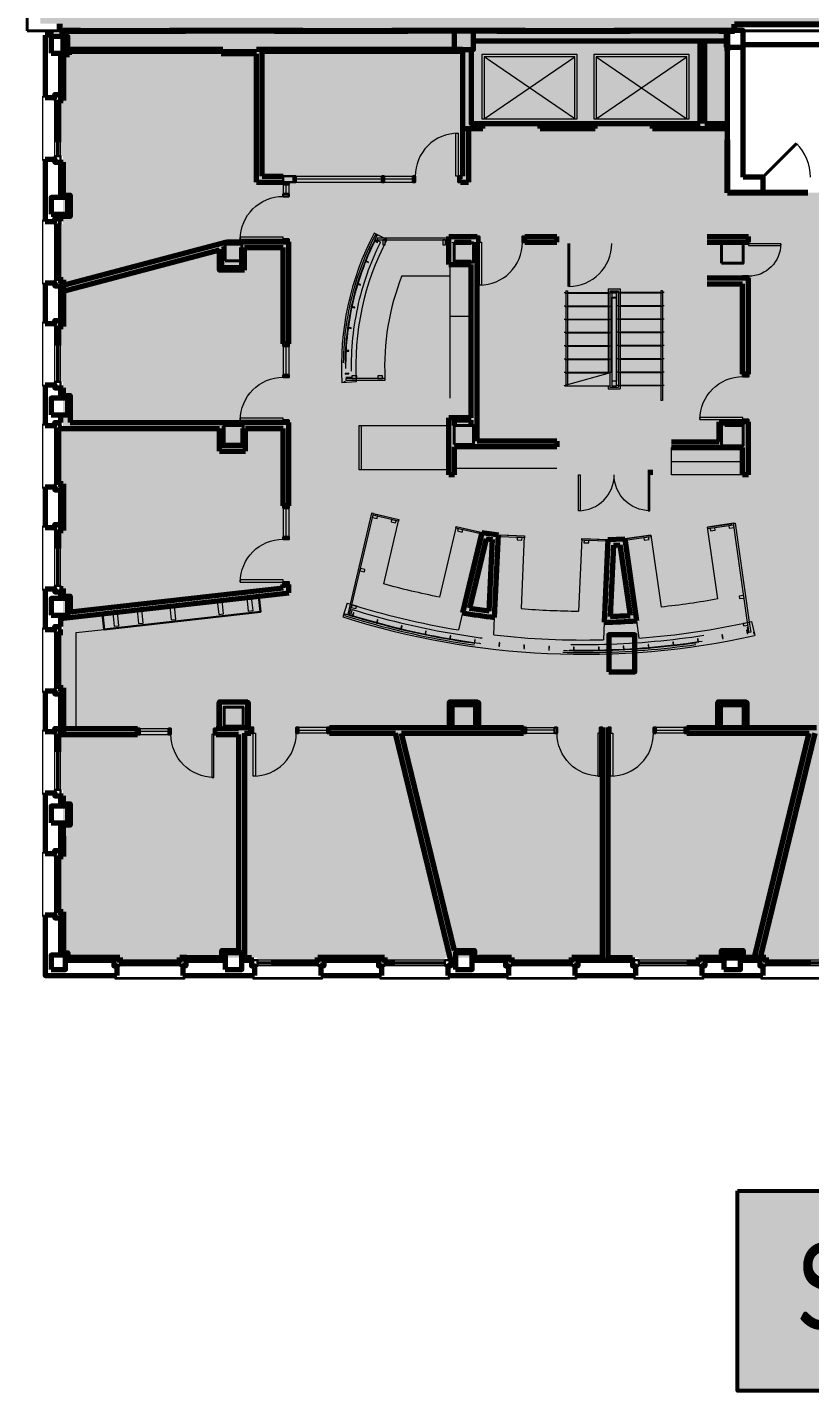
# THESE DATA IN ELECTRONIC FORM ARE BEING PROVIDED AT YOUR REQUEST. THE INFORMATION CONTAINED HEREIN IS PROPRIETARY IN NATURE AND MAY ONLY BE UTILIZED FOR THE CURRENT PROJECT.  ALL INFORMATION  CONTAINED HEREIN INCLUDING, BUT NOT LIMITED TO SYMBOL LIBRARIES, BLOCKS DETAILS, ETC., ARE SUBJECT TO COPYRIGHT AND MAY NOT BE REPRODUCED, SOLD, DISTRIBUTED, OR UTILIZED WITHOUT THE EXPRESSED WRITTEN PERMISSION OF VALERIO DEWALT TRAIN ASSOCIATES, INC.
# Model space of a CAD drawing. Header units: inches. Extents: x -2124 to 6036, y -4479 to 801.
# Drawn here: x -12 to 644, y -3526 to -2384 of the extents above; entities that cross this region are included whole.
import ezdxf

# ---------------------------------------------------------------- set-up
doc = ezdxf.new("R2010")
doc.units = ezdxf.units.IN
doc.header["$MEASUREMENT"] = 0
doc.linetypes.add('DGN Style 2', pattern=[186.341636, 111.804981, -74.536654])
for name, color, linetype, lineweight in [('A-ANNO-NOTE', 4, 'Continuous', 30), ('A-AREA-VERTICAL', 253, 'DGN Style 2', 80), ('a-bp-02N-_-03S - A-COLS', 2, 'Continuous', 70), ('a-bp-02N-_-03S - A-DOOR', 1, 'Continuous', 13), ('a-bp-02N-_-03S - A-FLOR-EVTR', 2, 'Continuous', 13), ('a-bp-02N-_-03S - A-FLOR-LEVL', 30, 'Continuous', 13), ('a-bp-02N-_-03S - A-FLOR-STRS', 2, 'Continuous', 13), ('a-bp-02N-_-03S - A-GLAZ', 2, 'Continuous', 0), ('a-bp-02N-_-03S - A-WALL-FULL', 6, 'Continuous', 70), ('a-fp-02N-_-03S - A-DOOR', 1, 'Continuous', 13), ('a-fp-02N-_-03S - A-FLOR-WDWK', 7, 'Continuous', 13), ('a-fp-02N-_-03S - A-GLAZ', 2, 'Continuous', 13), ('a-fp-02N-_-03S - A-WALL-FULL', 6, 'Continuous', 70)]:
    doc.layers.add(name, color=color, linetype=linetype, lineweight=lineweight)
for name, color, linetype, lineweight, true_color in [('A-AREA-TENANT 5', 7, 'DGN Style 2', 80, 0xac69ff), ('A-AREA-TENANT 6', 7, 'DGN Style 2', 80, 0xb3ecff), ('A-AREA-UNKNOWN', 7, 'DGN Style 2', 80, 0xff6b6e)]:
    doc.layers.add(name, color=color, linetype=linetype, lineweight=lineweight, true_color=true_color)
doc.styles.add("96 (1 8    1'-0 )", font='WORKING.shx', dxfattribs={"width": 0.833333, "height": 9})

# ---------------------------------------------------------------- blocks, each defined once
blk = doc.blocks.new('*U196')
at = {"layer": 'a-bp-02N-_-03S - A-FLOR-EVTR'}
for p, q in [((-85, 25), (-85, -27)), ((-9, 25), (-85, 25)), ((-9, -27), (-9, 25)), ((9, 25), (9, -27)), ((85, 25), (9, 25)), ((85, -27), (85, 25))]:
    blk.add_line(p, q, dxfattribs=at)
at = {"layer": 'a-bp-02N-_-03S - A-FLOR-EVTR', "lineweight": 0}
for p, q in [((-85, -27), (-9, 25)), ((-9, -27), (-85, 25)), ((9, -27), (85, 25)), ((9, 25), (85, -27))]:
    blk.add_line(p, q, dxfattribs=at)
at = {"layer": 'a-bp-02N-_-03S - A-FLOR-EVTR', "flags": 128}
for points in [[(-87, -27), (-7, -27), (-7, 27), (-87, 27), (-87, -27)], [(7, -27), (87, -27), (87, 27), (7, 27), (7, -27)]]:
    blk.add_lwpolyline(points, close=True, dxfattribs=at)
blk = doc.blocks.new('*U198')
at = {"layer": 'a-bp-02N-_-03S - A-DOOR', "linetype": 'Continuous', "lineweight": 40}
blk.add_line((-18, 18), (-18, -18), dxfattribs=at)
at = {"layer": 'a-bp-02N-_-03S - A-DOOR', "linetype": 'Continuous'}
blk.add_arc((-18, 18), 36, 270, 0, dxfattribs=at)
blk = doc.blocks.new('*U197')
at = {"layer": 'a-bp-02N-_-03S - A-GLAZ'}
for p, q in [((-25.3, -2.5), (25.2, -2.5)), ((-25.3, -7.5), (25.2, -7.5))]:
    blk.add_line(p, q, dxfattribs=at)
at = {"layer": 'a-bp-02N-_-03S - A-GLAZ', "lineweight": 30}
for p, q in [((-25.3, -4.5), (25.2, -4.5)), ((-25.3, -5.5), (25.2, -5.5))]:
    blk.add_line(p, q, dxfattribs=at)
at = {"layer": 'a-bp-02N-_-03S - A-GLAZ', "lineweight": 30, "flags": 128}
for points in [[(-27.8, 5.5), (-27.8, -2.5), (-30.3, -2.5), (-30.3, -7.5)], [(27.7, 5.5), (27.7, -2.5), (30.2, -2.5), (30.2, -7.5)], [(-30.3, -7.5), (-25.3, -7.5), (-25.3, -2.5), (-27.8, -2.5)], [(30.2, -7.5), (25.2, -7.5), (25.2, -2.5), (27.7, -2.5)]]:
    blk.add_lwpolyline(points, dxfattribs=at)
at = {"layer": 'a-bp-02N-_-03S - A-GLAZ', "flags": 128}
blk.add_lwpolyline([(-29, 5.5), (-29, 7.5), (29, 7.5), (29, 5.5)], dxfattribs=at)
blk = doc.blocks.new('*U201')
at = {"layer": 'a-bp-02N-_-03S - A-GLAZ'}
for p, q in [((-21.3, -2.5), (25.2, -2.5)), ((-21.3, -7.5), (25.2, -7.5))]:
    blk.add_line(p, q, dxfattribs=at)
at = {"layer": 'a-bp-02N-_-03S - A-GLAZ', "lineweight": 30}
for p, q in [((-21.3, -4.5), (25.2, -4.5)), ((-21.3, -5.5), (25.2, -5.5))]:
    blk.add_line(p, q, dxfattribs=at)
at = {"layer": 'a-bp-02N-_-03S - A-GLAZ', "lineweight": 30, "flags": 128}
for points in [[(-23.8, 5.5), (-23.8, -2.5), (-26.3, -2.5), (-26.3, -7.5)], [(27.7, 5.5), (27.7, -2.5), (30.2, -2.5), (30.2, -7.5)], [(-26.3, -7.5), (-21.3, -7.5), (-21.3, -2.5), (-23.8, -2.5)], [(30.2, -7.5), (25.2, -7.5), (25.2, -2.5), (27.7, -2.5)]]:
    blk.add_lwpolyline(points, dxfattribs=at)
at = {"layer": 'a-bp-02N-_-03S - A-GLAZ', "flags": 128}
blk.add_lwpolyline([(-25, 5.5), (-25, 7.5), (29, 7.5), (29, 5.5)], dxfattribs=at)
blk = doc.blocks.new('*U214')
at = {"layer": 'a-fp-02N-_-03S - A-DOOR', "flags": 128}
blk.add_lwpolyline([(-18, 18), (-16.2, 18), (-16.2, -18), (-18, -18), (-18, 18)], close=True, dxfattribs=at)
at = {"layer": 'a-fp-02N-_-03S - A-DOOR'}
blk.add_arc((-18, 18), 36, 269.9999, 359.9999, dxfattribs=at)
blk = doc.blocks.new('*U215')
at = {"layer": 'a-fp-02N-_-03S - A-DOOR', "color": 1, "linetype": 'Continuous', "lineweight": 13, "extrusion": (0, 0, -1), "flags": 128}
blk.add_lwpolyline([(18, 18), (16.2, 18), (16.2, -18), (18, -18), (18, 18)], close=True, dxfattribs=at)
at = {"layer": 'a-fp-02N-_-03S - A-DOOR', "color": 1, "linetype": 'Continuous', "lineweight": 0}
blk.add_arc((-18, 18), 36, 269.9999, 359.9999, dxfattribs=at)
blk = doc.blocks.new('*U255')
at = {"layer": 'a-fp-02N-_-03S - A-DOOR', "extrusion": (0, 0, -1), "flags": 128}
blk.add_lwpolyline([(18, 18), (16.2, 18), (16.2, -18), (18, -18), (18, 18)], close=True, dxfattribs=at)
at = {"layer": 'a-fp-02N-_-03S - A-DOOR'}
blk.add_arc((-18, 18), 36, 269.9999, 359.9999, dxfattribs=at)
blk = doc.blocks.new('*U254')
at = {"layer": 'a-fp-02N-_-03S - A-DOOR', "lineweight": 30, "flags": 128}
for points in [[(15.6, 20), (15.6, 18), (20.4, 18), (20.4, 20), (15.6, 20)], [(15.6, -18), (15.6, -20), (20.4, -20), (20.4, -18), (15.6, -18)]]:
    blk.add_lwpolyline(points, close=True, dxfattribs=at)
at = {"layer": 'a-fp-02N-_-03S - A-DOOR', "extrusion": (0, 0, -1), "rotation": 89.99999999999991}
blk.add_blockref('*U255', (2.4, 0), dxfattribs=at)

msp = doc.modelspace()

# ---------------------------------------------------------------- hatches: boundary and pattern name
at = {"layer": 'A-ANNO-NOTE', "lineweight": 53}
msp.add_hatch(color=251, dxfattribs=at).paths.add_polyline_path([(583.5, -3526.5), (583.5, -3359), (1099.5, -3359), (1099.5, -3526.5)])
at = {"layer": 'A-AREA-TENANT 5'}
msp.add_hatch(color=256, dxfattribs=at).paths.add_polyline_path([(65.5, -3167.5), (116, -3167.5), (116, -3163.5), (181, -3163.5), (181, -3167.5), (231.5, -3167.5), (231.5, -3163.5), (287.5, -3163.5), (287.5, -3167.5), (338, -3167.5), (338, -3163.5), (394, -3163.5), (394, -3167.5), (444.5, -3167.5), (444.5, -3163.5), (472.5, -3163.5), (528, -2739), (432, -2739), (432, -2559), (528, -2559), (528, -2739), (472.5, -3163.5), (500.5, -3163.5), (500.5, -3167.5), (551, -3167.5), (551, -3163.5), (607, -3163.5), (607, -3167.5), (657.5, -3167.5), (657.5, -3163.5), (713.5, -3163.5), (713.5, -3167.5), (764, -3167.5), (764, -3163.5), (820, -3163.5), (820, -3167.5), (870.5, -3167.5), (870.5, -3163.5), (926.5, -3163.5), (926.5, -3167.5), (977, -3167.5), (977, -3163.5), (1033, -3163.5), (1033, -3167.5), (1083.5, -3167.5), (1083.5, -3163.5), (1139.5, -3163.5), (1139.5, -3167.5), (1190, -3167.5), (1190, -3163.5), (1246, -3163.5), (1246, -3167.5), (1296.5, -3167.5), (1296.5, -3163.5), (1352.5, -3163.5), (1352.5, -3167.5), (1403, -3167.5), (1403, -3163.5), (1477.5, -3163.5), (1477.5, -3167.5), (1502.8, -3167.5), (1528, -3167.5), (1528, -3163.5), (1585, -3163.5), (1585.4, -3163.5), (1585.4, -2933), (1636.9, -2933), (1636.9, -2801.4), (1543.7, -2802.4), (1479.6, -2802.4), (1465, -2736.6), (1465, -2707.6), (1388.3, -2707.6), (1388.3, -2778.8), (1219.8, -2778.8), (1219.8, -2638.6), (1169.7, -2638.6), (1169.7, -2520.5), (1139.5, -2520.5), (1139.5, -2522.5), (1083.5, -2522.5), (1083.5, -2520.5), (1033, -2520.5), (1033, -2522.5), (977, -2522.5), (977, -2520.5), (926.5, -2520.5), (926.5, -2522.5), (870.5, -2522.5), (870.5, -2520.5), (820, -2520.5), (820, -2522.5), (764, -2522.5), (764, -2520.5), (713.5, -2520.5), (713.5, -2522.5), (575, -2522.5), (575, -2386.9), (556, -2386.9), (556, -2468.5), (353, -2468.5), (353, -2386.9), (18, -2386.9), (18, -2407), (18, -2445.2), (14, -2445.2), (14, -2491.7), (18, -2491.7), (18, -2549), (14, -2549), (14, -2595.5), (18, -2595.5), (18, -2634.5), (14, -2634.5), (14, -2681), (18, -2681), (18, -2720), (14, -2720), (14, -2766.5), (18, -2766.5), (18, -2805.5), (14, -2805.5), (14, -2852), (18, -2852), (18, -2891), (14, -2891), (14, -2937.5), (18, -2937.5), (18, -2976.5), (14, -2976.5), (14, -3023), (18, -3023), (18, -3078.7), (14, -3078.7), (14, -3125.2), (18, -3125.2), (18, -3163.5), (65.5, -3163.5)])
at = {"layer": 'A-AREA-TENANT 6'}
msp.add_hatch(color=256, dxfattribs=at).paths.add_polyline_path([(1430.2, -2386.9), (1587.1, -2386.9), (1587.1, -2306.6), (1592.1, -2306.6), (1592.1, -1732.9), (1610, -1732.9), (1610, -1273.8), (2117.7, -1273.8), (2117.7, -677.1), (1161.9, -677.1), (1161.9, -978.9), (1080, -978.9), (1080, -1064.4), (960.2, -1064.4), (960.2, -989.9), (797.4, -989.9), (797.4, -594.1), (998, -594.1), (998, -581.9), (954.9, -581.9), (954.9, -343.6), (1074.9, -343.6), (1074.9, 4.9), (1062, 4.9), (1062, -58.1), (1010.8, -113.5), (865.2, -113.6), (805, -48.3), (805, -3.4), (-1, -3.4), (-1, -2380.8), (811.6, -1726.4), (812.9, -1607.6), (954.9, -1608.5), (954.9, -1726.4), (811.6, -1726.4), (-1, -2380.8), (15, -2380.8), (15, -2386.9), (581, -2386.9), (581, -2381.1), (835, -2381.1), (835, -2263.9), (1067, -2263.9), (1067, -2381.1), (1430.2, -2381)])

# ---------------------------------------------------------------- linework, layer by layer
at = {"layer": 'A-ANNO-NOTE', "lineweight": 53, "flags": 128}
msp.add_lwpolyline([(583.5, -3359), (1099.5, -3359), (1099.5, -3526.5), (583.5, -3526.5), (583.5, -3359)], close=True, dxfattribs=at)
at = {"layer": 'A-AREA-UNKNOWN', "color": 1, "true_color": 0xff1216, "flags": 128}
for points in [[(15, -2380.8), (15, -2386.9), (581, -2386.9), (581, -2381.1), (835, -2381.1), (1067, -2381.1), (1430.2, -2381), (1430.2, -2386.9), (1587.1, -2386.9), (1587.1, -2306.6), (1592.1, -2306.6), (1592.1, -1828.3), (1592.1, -1732.9), (1610, -1732.9), (1610, -1273.8), (2405.8, -1273.8), (2405.8, -1283.2), (2613.1, -1283.2), (2613.1, -1289), (2775.9, -1289), (2775.9, -776), (2775.9, -704), (2644.2, -704), (2644.2, -263.5), (2774.8, -263.5), (2775.6, -58.3), (2739.6, -58.3), (2739.6, -30.1), (2339.7, -30.1), (2339.7, 6.7), (1578, 6.7), (1578, 5.6), (1062, 4.9), (1062, -58.1), (1045.2, -76.2), (1010.8, -113.5), (865.2, -113.6), (805, -48.3), (805, -3.4), (-1, -3.4), (-1, -2380.8), (15, -2380.8)], [(18, -3163.5), (65.5, -3163.5), (65.5, -3167.5), (116, -3167.5), (116, -3163.5), (181, -3163.5), (181, -3167.5), (231.5, -3167.5), (231.5, -3163.5), (287.5, -3163.5), (287.5, -3167.5), (338, -3167.5), (338, -3163.5), (394, -3163.5), (394, -3167.5), (444.5, -3167.5), (444.5, -3163.5), (500.5, -3163.5), (500.5, -3167.5), (551, -3167.5), (551, -3163.5), (607, -3163.5), (607, -3167.5), (657.5, -3167.5), (657.5, -3163.5), (713.5, -3163.5), (713.5, -3167.5), (764, -3167.5), (764, -3163.5), (820, -3163.5), (820, -3167.5), (870.5, -3167.5), (870.5, -3163.5), (926.5, -3163.5), (926.5, -3167.5), (977, -3167.5), (977, -3163.5), (1033, -3163.5), (1033, -3167.5), (1083.5, -3167.5), (1083.5, -3163.5), (1139.5, -3163.5), (1139.5, -3167.5), (1190, -3167.5), (1190, -3163.5), (1246, -3163.5), (1246, -3167.5), (1296.5, -3167.5), (1296.5, -3163.5), (1352.5, -3163.5), (1352.5, -3167.5), (1403, -3167.5), (1403, -3163.5), (1477.5, -3163.5), (1477.5, -3167.5), (1528, -3167.5), (1528, -3163.5), (1585.4, -3163.5), (1585.4, -3165), (1671.3, -3165), (1671.3, -3173.8), (1931.3, -3173.8), (1931.3, -3213.6), (2131.3, -3213.5), (2131.3, -3173.8), (3090.8, -3173.8), (3131.8, -3173.8), (3172.5, -3174.7), (3215.2, -3177.4), (3256.4, -3181.8), (3299.2, -3188), (3339.3, -3195.6), (3379.4, -3204.9), (3416.1, -3215), (3455.7, -3221.4), (3495.6, -3220.6), (3534.6, -3212.6), (3569.1, -3199), (3602.2, -3178.4), (3608.5, -3173.8), (3978, -3173.8), (3975.2, -1905), (3660.2, -1905), (3660.2, -1910.3), (3351.2, -1910.2), (3351.2, -1905), (2739.2, -1905), (2739.2, -2208), (2770.4, -2208), (2770.4, -2307.2), (2371, -2307.2), (2371, -2229), (2051.5, -2229), (2051.5, -2306.3), (1587.1, -2306.6), (1587.1, -2386.9), (1430.2, -2386.9), (1430.3, -2528.6), (1403, -2528.6), (1403, -2520.5), (1352.5, -2520.5), (1352.5, -2528.6), (1296.5, -2528.6), (1296.5, -2520.5), (1246, -2520.5), (1246, -2528.6), (1190, -2528.6), (1190, -2520.5), (1139.5, -2520.5), (1139.5, -2522.5), (1083.5, -2522.5), (1083.5, -2522.5), (1083.5, -2522.5), (1083.5, -2522.5), (1083.5, -2520.5), (1033, -2520.5), (1033, -2522.5), (977, -2522.5), (977, -2520.5), (926.5, -2520.5), (926.5, -2520.5), (926.5, -2520.5), (926.5, -2522.5), (870.5, -2522.5), (870.5, -2520.5), (820, -2520.5), (820, -2520.5), (820, -2522.5), (764, -2522.5), (764, -2520.5), (713.5, -2520.5), (713.5, -2522.5), (575, -2522.5), (575, -2386.9), (362, -2386.9), (362, -2386.9), (362, -2386.9), (362, -2386.9), (362, -2386.9), (18, -2386.9), (18, -2386.9), (18, -2386.9), (18, -2386.9), (18, -2386.9), (18, -2386.9), (18, -2386.9), (18, -2386.9), (18, -2386.9), (18, -2445.2), (14, -2445.2), (14, -2491.7), (18, -2491.7), (18, -2549), (14, -2549), (14, -2595.5), (18, -2595.5), (18, -2634.5), (14, -2634.5), (14, -2681), (18, -2681), (18, -2720), (14, -2720), (14, -2766.5), (18, -2766.5), (18, -2805.5), (14, -2805.5), (14, -2852), (18, -2852), (18, -2891), (14, -2891), (14, -2937.5), (18, -2937.5), (18, -2976.5), (14, -2976.5), (14, -3023), (18, -3023), (18, -3078.7), (14, -3078.7), (14, -3125.2), (18, -3125.2), (18, -3163.5)]]:
    msp.add_lwpolyline(points, close=True, dxfattribs=at)
at = {"layer": 'A-AREA-VERTICAL', "extrusion": (0, 0, -1)}
msp.add_solid([(-353, -2468.5), (-353, -2386.9), (-556, -2468.5), (-556, -2386.9)], dxfattribs=at)
at = {"layer": 'A-AREA-VERTICAL'}
msp.add_solid([(432, -2559), (528, -2559), (432, -2739), (528, -2739)], dxfattribs=at)
at = {"layer": 'a-bp-02N-_-03S - A-COLS', "flags": 128}
for points in [[(346, -2402.5), (362, -2402.5), (362, -2386.5), (346, -2386.5), (346, -2402.5)], [(574, -2400.5), (588, -2400.5), (588, -2386.5), (574, -2386.5), (574, -2400.5)], [(8, -2405.5), (22, -2405.5), (22, -2391.5), (8, -2391.5), (8, -2405.5)], [(8, -2540.5), (22, -2540.5), (22, -2526.5), (8, -2526.5), (8, -2540.5)], [(8, -2708.5), (22, -2708.5), (22, -2694.5), (8, -2694.5), (8, -2708.5)], [(8, -2876.5), (22, -2876.5), (22, -2862.5), (8, -2862.5), (8, -2876.5)], [(8, -3050.5), (22, -3050.5), (22, -3036.5), (8, -3036.5), (8, -3050.5)], [(8, -3173.5), (20, -3173.5), (20, -3161.5), (8, -3161.5), (8, -3173.5)], [(154, -3173.5), (168, -3173.5), (168, -3159.5), (154, -3159.5), (154, -3173.5)], [(347, -3173.5), (361, -3173.5), (361, -3159.5), (347, -3159.5), (347, -3173.5)], [(572, -3173.5), (586, -3173.5), (586, -3159.5), (572, -3159.5), (572, -3173.5)]]:
    msp.add_lwpolyline(points, close=True, dxfattribs=at)
at = {"layer": 'a-bp-02N-_-03S - A-COLS', "linetype": 'Continuous', "lineweight": 40, "flags": 128}
for points in [[(154, -2579.5), (168, -2579.5), (168, -2565.5), (154, -2565.5), (154, -2579.5)], [(346, -2580.5), (362, -2580.5), (362, -2564.5), (346, -2564.5), (346, -2580.5)], [(570, -2581.5), (588, -2581.5), (588, -2563.5), (570, -2563.5), (570, -2581.5)], [(153, -2733.5), (169, -2733.5), (169, -2717.5), (153, -2717.5), (153, -2733.5)], [(346, -2733.5), (362, -2733.5), (362, -2717.5), (346, -2717.5), (346, -2733.5)], [(570, -2734.5), (588, -2734.5), (588, -2716.5), (570, -2716.5), (570, -2734.5)], [(153, -2969.5), (169, -2969.5), (169, -2953.5), (153, -2953.5), (153, -2969.5)], [(345, -2970.5), (363, -2970.5), (363, -2952.5), (345, -2952.5), (345, -2970.5)], [(570, -2970.5), (588, -2970.5), (588, -2952.5), (570, -2952.5), (570, -2970.5)]]:
    msp.add_lwpolyline(points, close=True, dxfattribs=at)
at = {"layer": 'a-bp-02N-_-03S - A-DOOR', "linetype": 'Continuous', "lineweight": 40}
msp.add_line((632.9, -2481.3), (604.6, -2509.5), dxfattribs=at)
at = {"layer": 'a-bp-02N-_-03S - A-DOOR', "linetype": 'Continuous', "lineweight": 0}
msp.add_arc((604.6, -2509.6), 40, 0.0959, 45, dxfattribs=at)
at = {"layer": 'a-bp-02N-_-03S - A-FLOR-LEVL', "flags": 128}
for points in [[(119.8, -3178.5), (119.8, -3181.5), (61.8, -3181.5), (61.8, -3178.5)], [(235.3, -3178.5), (235.3, -3181.5), (177.3, -3181.5), (177.3, -3178.5)], [(341.8, -3178.5), (341.8, -3181.5), (283.8, -3181.5), (283.8, -3178.5)], [(448.3, -3178.5), (448.3, -3181.5), (390.3, -3181.5), (390.3, -3178.5)], [(554.8, -3178.5), (554.8, -3181.5), (496.8, -3181.5), (496.8, -3178.5)], [(661.3, -3178.5), (661.3, -3181.5), (603.3, -3181.5), (603.3, -3178.5)]]:
    msp.add_lwpolyline(points, dxfattribs=at)
at = {"layer": 'a-bp-02N-_-03S - A-FLOR-STRS'}
for p, q in [((439.5, -2604.6), (439.5, -2683.4)), ((439.5, -2604.6), (441, -2604.6)), ((441, -2604.6), (441, -2683)), ((475, -2603.1), (475, -2673.6)), ((475, -2603.1), (485, -2603.1)), ((476.5, -2604.6), (476.5, -2673.2)), ((476.5, -2604.6), (483.5, -2604.6)), ((476.5, -2605.1), (476.5, -2685.4)), ((476.5, -2605.1), (478, -2605.1)), ((478, -2605.1), (478, -2680.4)), ((482, -2605.1), (482, -2680.4)), ((483.5, -2605.1), (482, -2605.1)), ((483.5, -2604.6), (483.5, -2685.4)), ((483.5, -2605.1), (483.5, -2685.4)), ((485, -2603.1), (485, -2686.9)), ((519, -2604.6), (519, -2696.5)), ((520.5, -2604.6), (519, -2604.6)), ((520.5, -2604.6), (520.5, -2696.5)), ((438, -2606.1), (439.5, -2606.1)), ((439, -2606.6), (476.5, -2606.6)), ((441, -2606.1), (475, -2606.1)), ((476.5, -2606.1), (478, -2606.1)), ((478, -2672.8), (478, -2610.1)), ((483.5, -2606.1), (482, -2606.1)), ((482, -2679.9), (482, -2610.1)), ((521, -2606.6), (483.5, -2606.6)), ((519, -2606.1), (485, -2606.1)), ((522, -2606.1), (520.5, -2606.1)), ((438, -2617.2), (439.5, -2617.2)), ((439, -2617.7), (476.5, -2617.7)), ((441, -2617.2), (475, -2617.2)), ((476.5, -2617.2), (478, -2617.2)), ((483.5, -2617.2), (482, -2617.2)), ((521, -2617.7), (483.5, -2617.7)), ((519, -2617.2), (485, -2617.2)), ((522, -2617.2), (520.5, -2617.2)), ((438, -2628.3), (439.5, -2628.3)), ((438, -2639.4), (439.5, -2639.4)), ((439, -2628.8), (476.5, -2628.8)), ((441, -2628.3), (475, -2628.3)), ((441, -2639.4), (475, -2639.4)), ((476.5, -2628.3), (478, -2628.3)), ((476.5, -2639.4), (478, -2639.4)), ((483.5, -2628.3), (482, -2628.3)), ((483.5, -2639.4), (482, -2639.4)), ((521, -2628.8), (483.5, -2628.8)), ((519, -2628.3), (485, -2628.3)), ((519, -2639.4), (485, -2639.4)), ((522, -2628.3), (520.5, -2628.3)), ((522, -2639.4), (520.5, -2639.4)), ((438, -2650.5), (439.5, -2650.5)), ((439, -2639.9), (476.5, -2639.9)), ((439, -2651), (476.5, -2651)), ((441, -2650.5), (475, -2650.5)), ((476.5, -2650.5), (478, -2650.5)), ((483.5, -2650.5), (482, -2650.5)), ((521, -2639.9), (483.5, -2639.9)), ((521, -2651), (483.5, -2651)), ((519, -2650.5), (485, -2650.5)), ((522, -2650.5), (520.5, -2650.5)), ((438, -2661.6), (439.5, -2661.6)), ((439, -2662.1), (476.5, -2662.1)), ((441, -2661.6), (475, -2661.6)), ((476.5, -2661.6), (478, -2661.6)), ((483.5, -2661.6), (482, -2661.6)), ((521, -2662.1), (483.5, -2662.1)), ((519, -2661.6), (485, -2661.6)), ((522, -2661.6), (520.5, -2661.6)), ((438, -2683.9), (478, -2672.8)), ((438, -2672.8), (439.5, -2672.8)), ((439, -2673.3), (476.5, -2673.3)), ((441, -2672.8), (475, -2672.8)), ((476.5, -2672.8), (478, -2672.8)), ((483.5, -2672.8), (482, -2672.8)), ((521, -2673.3), (483.5, -2673.3)), ((519, -2672.8), (485, -2672.8)), ((522, -2672.8), (520.5, -2672.8)), ((438, -2683.9), (439.5, -2683.9)), ((439, -2684.4), (476.5, -2684.4)), ((475, -2684.4), (475, -2686.9)), ((476.5, -2684.3), (476.5, -2685.4)), ((478, -2679.9), (478, -2683.9)), ((483.5, -2683.9), (482, -2683.9)), ((521, -2684.4), (483.5, -2684.4)), ((519, -2683.9), (485, -2683.9)), ((522, -2683.9), (520.5, -2683.9)), ((475, -2686.9), (485, -2686.9)), ((476.5, -2685.4), (483.5, -2685.4)), ((520.5, -2696.5), (519, -2696.5))]:
    msp.add_line(p, q, dxfattribs=at)
at = {"layer": 'a-bp-02N-_-03S - A-FLOR-STRS', "flags": 128}
for points in [[(478, -2610.1), (482, -2610.1), (482, -2606.1), (478, -2606.1), (478, -2610.1)], [(478, -2610.6), (482, -2610.6), (482, -2606.6), (478, -2606.6), (478, -2610.6)], [(478, -2684.4), (482, -2684.4), (482, -2680.4), (478, -2680.4), (478, -2684.4)]]:
    msp.add_lwpolyline(points, close=True, dxfattribs=at)
at = {"layer": 'a-bp-02N-_-03S - A-WALL-FULL', "linetype": 'Continuous', "lineweight": 40}
for p, q in [((-12, -2288.9), (-12, -2386.9)), ((-12, -2386.9), (1587.1, -2386.9))]:
    msp.add_line(p, q, dxfattribs=at)
at = {"layer": 'a-bp-02N-_-03S - A-WALL-FULL'}
for p, q in [((8, -2390.5), (8, -2386.5)), ((588, -2398.5), (588, -2386.5)), ((8, -2390.5), (3, -2390.5)), ((3, -2390.5), (3, -2442.7)), ((574, -2395.5), (362, -2395.5)), ((552, -2464.5), (552, -2395.5)), ((556, -2464.5), (556, -2395.5)), ((1001, -2398.5), (588, -2398.5)), ((16, -2405.5), (16, -2440.2)), ((353, -2402.5), (353, -2468.5)), ((575, -2522.5), (575, -2400.5)), ((588, -2509.5), (588, -2400.5)), ((370, -2468.5), (370, -2464.5)), ((370, -2464.5), (418, -2464.5)), ((418, -2468.5), (418, -2464.5)), ((418, -2464.5), (464, -2464.5)), ((464, -2468.5), (464, -2464.5)), ((464, -2464.5), (512, -2464.5)), ((512, -2468.5), (512, -2464.5)), ((512, -2464.5), (552, -2464.5)), ((556, -2464.5), (575, -2464.5)), ((353, -2468.5), (370, -2468.5)), ((418, -2468.5), (464, -2468.5)), ((512, -2468.5), (575, -2468.5)), ((3, -2494.2), (3, -2546.5)), ((16, -2496.7), (16, -2526.5)), ((604.5, -2509.5), (588, -2509.5)), ((604.5, -2509.5), (604.5, -2522.5)), ((16, -2540.5), (16, -2544)), ((3, -2598), (3, -2632)), ((16, -2600.5), (16, -2629.5)), ((3, -2683.5), (3, -2717.5)), ((16, -2686), (16, -2694.5)), ((16, -2708.5), (16, -2715)), ((510.1, -2754.6), (510.1, -2759)), ((3, -2769), (3, -2803)), ((16, -2771.5), (16, -2800.5)), ((3, -2854.5), (3, -2888.5)), ((16, -2857), (16, -2862.5)), ((16, -2876.5), (16, -2886)), ((3, -2940), (3, -2974)), ((16, -2942.5), (16, -2971.5)), ((3, -3025.5), (3, -3076.2)), ((16, -3028), (16, -3036.5)), ((16, -3050.5), (16, -3073.7)), ((16, -3130.2), (16, -3161.5)), ((20, -3165.5), (60.5, -3165.5)), ((121, -3165.5), (154, -3165.5)), ((168, -3165.5), (176, -3165.5)), ((236.5, -3165.5), (282.5, -3165.5)), ((343, -3165.5), (347, -3165.5)), ((361, -3165.5), (389, -3165.5)), ((449.5, -3165.5), (495.5, -3165.5)), ((556, -3165.5), (572, -3165.5)), ((586, -3165.5), (602, -3165.5)), ((118.5, -3178.5), (178.5, -3178.5)), ((234, -3178.5), (285, -3178.5)), ((340.5, -3178.5), (391.5, -3178.5)), ((447, -3178.5), (498, -3178.5)), ((553.5, -3178.5), (604.5, -3178.5))]:
    msp.add_line(p, q, dxfattribs=at)
at = {"layer": 'a-bp-02N-_-03S - A-WALL-FULL', "flags": 128}
for points in [[(360, -2402.5), (360, -2464.5), (370, -2464.5)], [(3, -2442.7), (11, -2442.7), (11, -2440.2), (16, -2440.2)], [(3, -2494.2), (11, -2494.2), (11, -2496.7), (16, -2496.7)], [(604.5, -2522.5), (575, -2522.5)], [(3, -2546.5), (11, -2546.5), (11, -2544), (16, -2544)], [(3, -2598), (11, -2598), (11, -2600.5), (16, -2600.5)], [(3, -2632), (11, -2632), (11, -2629.5), (16, -2629.5)], [(3, -2683.5), (11, -2683.5), (11, -2686), (16, -2686)], [(3, -2717.5), (11, -2717.5), (11, -2715), (16, -2715)], [(3, -2769), (11, -2769), (11, -2771.5), (16, -2771.5)], [(3, -2803), (11, -2803), (11, -2800.5), (16, -2800.5)], [(3, -2854.5), (11, -2854.5), (11, -2857), (16, -2857)], [(3, -2888.5), (11, -2888.5), (11, -2886), (16, -2886)], [(3, -2940), (11, -2940), (11, -2942.5), (16, -2942.5)], [(3, -2974), (11, -2974), (11, -2971.5), (16, -2971.5)], [(3, -3025.5), (11, -3025.5), (11, -3028), (16, -3028)], [(3, -3076.2), (11, -3076.2), (11, -3073.7), (16, -3073.7)], [(3, -3127.7), (3, -3178.5), (63, -3178.5)], [(3, -3127.7), (11, -3127.7), (11, -3130.2), (16, -3130.2)], [(60.5, -3165.5), (60.5, -3170.5), (63, -3170.5), (63, -3178.5)], [(121, -3165.5), (121, -3170.5), (118.5, -3170.5), (118.5, -3178.5)], [(176, -3165.5), (176, -3170.5), (178.5, -3170.5), (178.5, -3178.5)], [(236.5, -3165.5), (236.5, -3170.5), (234, -3170.5), (234, -3178.5)], [(282.5, -3165.5), (282.5, -3170.5), (285, -3170.5), (285, -3178.5)], [(343, -3165.5), (343, -3170.5), (340.5, -3170.5), (340.5, -3178.5)], [(389, -3165.5), (389, -3170.5), (391.5, -3170.5), (391.5, -3178.5)], [(449.5, -3165.5), (449.5, -3170.5), (447, -3170.5), (447, -3178.5)], [(495.5, -3165.5), (495.5, -3170.5), (498, -3170.5), (498, -3178.5)], [(556, -3165.5), (556, -3170.5), (553.5, -3170.5), (553.5, -3178.5)], [(602, -3165.5), (602, -3170.5), (604.5, -3170.5), (604.5, -3178.5)]]:
    msp.add_lwpolyline(points, dxfattribs=at)
at = {"layer": 'a-fp-02N-_-03S - A-DOOR', "lineweight": 30, "flags": 128}
for points in [[(311.2, -2508.6), (313.2, -2508.6), (313.2, -2513.5), (311.2, -2513.5), (311.2, -2508.6)], [(349.2, -2508.6), (351.2, -2508.6), (351.2, -2513.5), (349.2, -2513.5), (349.2, -2508.6)], [(367.1, -2563.9), (365.1, -2563.9), (365.1, -2559), (367.1, -2559), (367.1, -2563.9)], [(405.1, -2563.9), (403.1, -2563.9), (403.1, -2559), (405.1, -2559), (405.1, -2563.9)]]:
    msp.add_lwpolyline(points, close=True, dxfattribs=at)
at = {"layer": 'a-fp-02N-_-03S - A-DOOR', "linetype": 'Continuous', "lineweight": 30, "flags": 128}
for points in [[(592.6, -2565.4), (592.6, -2563.9), (587.7, -2563.9), (587.7, -2565.4), (592.6, -2565.4)], [(592.6, -2593.9), (592.6, -2592.4), (587.7, -2592.4), (587.7, -2593.9), (592.6, -2593.9)]]:
    msp.add_lwpolyline(points, close=True, dxfattribs=at)
at = {"layer": 'a-fp-02N-_-03S - A-DOOR', "linetype": 'Continuous', "flags": 128}
msp.add_lwpolyline([(592.6, -2565.4), (592.6, -2566.7), (619.6, -2566.7), (619.6, -2565.4), (592.6, -2565.4)], close=True, dxfattribs=at)
at = {"layer": 'a-fp-02N-_-03S - A-DOOR', "linetype": 'Continuous', "extrusion": (0, 0, -1)}
msp.add_arc((-592.6, -2565.4), 27, 179.9999, 269.9999, dxfattribs=at)
at = {"layer": 'a-fp-02N-_-03S - A-FLOR-WDWK'}
for p, q in [((289.4, -2561.7), (278.8, -2556.2)), ((306.3, -2562), (341.3, -2562)), ((302.1, -2592), (342.2, -2592)), ((342.2, -2592), (342.2, -2625.8)), ((342.2, -2625.8), (360.2, -2625.8)), ((263.8, -2681), (251.8, -2681.7)), ((278.2, -2791.2), (299.6, -2796.3)), ((286.8, -2850.3), (299.6, -2796.3)), ((580, -2799.5), (558.2, -2802.6)), ((347.6, -2802.1), (333.5, -2861.3)), ((347.6, -2802.1), (369, -2807.1)), ((382.9, -2809.1), (404.9, -2810.1)), ((402.2, -2870.9), (404.9, -2810.1)), ((510.7, -2809.4), (488.9, -2812.5)), ((510.7, -2809.4), (519.3, -2869.7)), ((566.8, -2862.9), (558.2, -2802.6)), ((452.9, -2812.2), (450.1, -2873.1)), ((452.9, -2812.2), (474.8, -2813.2)), ((51, -2875.5), (182.2, -2860.7)), ((256.3, -2866.5), (252.6, -2877.9)), ((353, -2874.6), (349.6, -2888.9)), ((379.1, -2893), (379.8, -2878.3)), ((471.7, -2882.4), (471, -2897.1)), ((498.7, -2881.1), (500.8, -2895.7)), ((595.2, -2881.9), (597.8, -2893.6))]:
    msp.add_line(p, q, dxfattribs=at)
at = {"layer": 'a-fp-02N-_-03S - A-FLOR-WDWK', "linetype": 'DGN Style 2', "lineweight": 0}
for p, q in [((281.1, -2558.2), (279.8, -2557.5)), ((284.1, -2563.9), (279.9, -2561.8)), ((342.2, -2582.7), (342.2, -2711)), ((254.8, -2680.7), (253.3, -2680.8)), ((259.8, -2677), (255.1, -2677.2)), ((432, -2753.5), (346.1, -2753.5)), ((587.7, -2748), (528, -2748)), ((254.4, -2875.3), (253.9, -2876.7)), ((260.4, -2871.7), (259, -2876.2)), ((591.6, -2886.5), (592.6, -2891.2)), ((596.7, -2890.8), (597, -2892.3))]:
    msp.add_line(p, q, dxfattribs=at)
at = {"layer": 'a-fp-02N-_-03S - A-FLOR-WDWK', "lineweight": 0}
for p, q in [((29, -2891), (52.5, -2888.4)), ((29, -2971.5), (29, -2891))]:
    msp.add_line(p, q, dxfattribs=at)
at = {"layer": 'a-fp-02N-_-03S - A-FLOR-WDWK', "linetype": 'DGN Style 2', "lineweight": 0, "flags": 128}
for points in [[(281.5, -2564.1), (281.7, -2563.7), (279, -2562.3), (278.8, -2562.8), (281.5, -2564.1)], [(286, -2566), (288, -2566), (288, -2562), (286, -2562), (286, -2566)], [(336.5, -2566), (338.5, -2566), (338.5, -2562), (336.5, -2562), (336.5, -2566)], [(274, -2580.9), (274.2, -2580.5), (271.4, -2579.3), (271.2, -2579.8), (274, -2580.9)], [(267.4, -2599.8), (267.5, -2599.3), (264.6, -2598.5), (264.5, -2598.9), (267.4, -2599.8)], [(262.5, -2618.8), (262.6, -2618.3), (259.7, -2617.7), (259.5, -2618.2), (262.5, -2618.8)], [(259.5, -2636.1), (259.6, -2635.6), (256.6, -2635.2), (256.5, -2635.7), (259.5, -2636.1)], [(257.7, -2655.3), (257.7, -2654.8), (254.7, -2654.7), (254.7, -2655.2), (257.7, -2655.3)], [(257.5, -2674.3), (257.5, -2673.8), (254.5, -2673.9), (254.5, -2674.4), (257.5, -2674.3)], [(264.2, -2678), (264.2, -2676), (260.2, -2676), (260.2, -2678), (264.2, -2678)], [(285.9, -2678), (285.9, -2676), (281.9, -2676), (281.9, -2678), (285.9, -2678)], [(266.3, -2717.6), (267.8, -2717.6), (267.8, -2754.6), (266.3, -2754.6), (266.3, -2717.6)], [(281.3, -2795.5), (281.7, -2793.6), (277.8, -2792.7), (277.4, -2794.6), (281.3, -2795.5)], [(299.6, -2796.3), (299.3, -2797.7), (279.8, -2793.1), (280.1, -2791.7), (299.6, -2796.3)], [(296.8, -2799.2), (297.3, -2797.3), (293.4, -2796.4), (293, -2798.3), (296.8, -2799.2)], [(367, -2806.7), (366.7, -2808.1), (347.2, -2803.5), (347.6, -2802.1), (367, -2806.7)], [(352.6, -2806.8), (353.1, -2804.9), (349.2, -2804), (348.7, -2805.9), (352.6, -2806.8)], [(404.9, -2810.1), (404.8, -2811.6), (384.9, -2810.7), (384.9, -2809.2), (404.9, -2810.1)], [(510.7, -2809.4), (510.9, -2810.9), (491.1, -2813.7), (490.9, -2812.2), (510.7, -2809.4)], [(578, -2799.8), (578.2, -2801.2), (558.4, -2804.1), (558.2, -2802.6), (578, -2799.8)], [(564.6, -2805.2), (564.3, -2803.2), (560.4, -2803.8), (560.7, -2805.8), (564.6, -2805.2)], [(580.5, -2802.9), (580.2, -2801), (576.2, -2801.5), (576.5, -2803.5), (580.5, -2802.9)], [(402.7, -2813.5), (402.8, -2811.5), (398.8, -2811.3), (398.7, -2813.3), (402.7, -2813.5)], [(472.8, -2813.1), (472.8, -2814.6), (452.8, -2813.7), (452.9, -2812.2), (472.8, -2813.1)], [(458.7, -2816), (458.8, -2814), (454.8, -2813.8), (454.7, -2815.8), (458.7, -2816)], [(509.2, -2813.2), (508.9, -2811.2), (505, -2811.7), (505.2, -2813.7), (509.2, -2813.2)], [(270.7, -2840.3), (271.1, -2838.3), (267.3, -2837.4), (266.8, -2839.4), (270.7, -2840.3)], [(152.5, -2875.5), (151.3, -2864.2), (147.3, -2864.6), (148.6, -2876), (152.5, -2875.5)], [(177.3, -2872.7), (176, -2861.4), (172.1, -2861.8), (173.3, -2873.2), (177.3, -2872.7)], [(588.9, -2862.1), (588.7, -2860.1), (584.7, -2860.6), (585, -2862.6), (588.9, -2862.1)], [(64.9, -2885.4), (63.7, -2874), (59.7, -2874.5), (61, -2885.8), (64.9, -2885.4)], [(85.3, -2883.1), (84, -2871.7), (80.1, -2872.2), (81.4, -2883.5), (85.3, -2883.1)], [(112.7, -2880), (111.4, -2868.7), (107.4, -2869.1), (108.7, -2880.5), (112.7, -2880)], [(263.4, -2871), (263.9, -2869.1), (260, -2868.2), (259.5, -2870.1), (263.4, -2871)], [(261.9, -2874.5), (261.4, -2874.3), (260.5, -2877.2), (261, -2877.4), (261.9, -2874.5)], [(282, -2880.3), (281.6, -2880.2), (280.8, -2883.1), (281.2, -2883.2), (282, -2880.3)], [(302.2, -2885.5), (301.7, -2885.4), (301, -2888.3), (301.5, -2888.4), (302.2, -2885.5)], [(322.5, -2890), (322, -2889.9), (321.4, -2892.8), (321.9, -2892.9), (322.5, -2890)], [(592.2, -2885), (591.9, -2883), (588, -2883.5), (588.3, -2885.5), (592.2, -2885)], [(591.4, -2888.9), (591, -2889), (591.6, -2891.9), (592.1, -2891.8), (591.4, -2888.9)], [(343, -2893.8), (342.5, -2893.7), (342, -2896.7), (342.5, -2896.8), (343, -2893.8)], [(363.6, -2897), (363.1, -2897), (362.6, -2899.9), (363.1, -2900), (363.6, -2897)], [(384.2, -2899.6), (383.7, -2899.5), (383.4, -2902.5), (383.9, -2902.6), (384.2, -2899.6)], [(404.9, -2901.5), (404.4, -2901.4), (404.2, -2904.4), (404.7, -2904.5), (404.9, -2901.5)], [(508.9, -2901.1), (508.4, -2901.1), (508.7, -2904.1), (509.2, -2904), (508.9, -2901.1)], [(529.6, -2899), (529.1, -2899.1), (529.5, -2902), (530, -2902), (529.6, -2899)], [(550.3, -2896.3), (549.8, -2896.4), (550.2, -2899.3), (550.7, -2899.2), (550.3, -2896.3)], [(570.8, -2892.9), (570.3, -2893), (570.8, -2896), (571.3, -2895.9), (570.8, -2892.9)], [(425.7, -2902.7), (425.2, -2902.7), (425.1, -2905.7), (425.6, -2905.7), (425.7, -2902.7)], [(446.5, -2903.3), (446, -2903.3), (446, -2906.3), (446.5, -2906.3), (446.5, -2903.3)], [(467.3, -2903.2), (466.8, -2903.2), (466.9, -2906.2), (467.4, -2906.2), (467.3, -2903.2)], [(488.1, -2902.5), (487.6, -2902.5), (487.8, -2905.5), (488.3, -2905.5), (488.1, -2902.5)]]:
    msp.add_lwpolyline(points, close=True, dxfattribs=at)
for points in [[(287.1, -2560.5), (281.2, -2560.5), (281.2, -2562), (289.9, -2562)], [(263.6, -2678), (255.2, -2678), (255.2, -2679.5), (263.7, -2679.5)], [(258.7, -2867.2), (256.7, -2875.6), (258.1, -2876), (260.1, -2867.7)], [(593.3, -2882.3), (594.6, -2890.8), (593.1, -2891.1), (591.9, -2882.6)]]:
    msp.add_lwpolyline(points, dxfattribs=at)
at = {"layer": 'a-fp-02N-_-03S - A-FLOR-WDWK', "flags": 128}
for points in [[(289.3, -2562), (341.3, -2562), (341.3, -2560.5), (287.1, -2560.5)], [(263.7, -2679.5), (287.9, -2679.5), (287.9, -2678), (263.6, -2678)], [(260.1, -2867.7), (278.2, -2791.2), (276.7, -2790.9), (258.7, -2867.2)], [(591.9, -2882.6), (580, -2799.5), (581.5, -2799.3), (593.3, -2882.3)]]:
    msp.add_lwpolyline(points, dxfattribs=at)
for points in [[(266.3, -2717.6), (341.3, -2717.6), (341.3, -2754.6), (266.3, -2754.6), (266.3, -2717.6)], [(528, -2736), (587.7, -2736), (587.7, -2759), (528, -2759), (528, -2736)]]:
    msp.add_lwpolyline(points, close=True, dxfattribs=at)
at = {"layer": 'a-fp-02N-_-03S - A-FLOR-WDWK', "lineweight": 30, "flags": 128}
msp.add_lwpolyline([(51, -2875.5), (182.2, -2860.7), (183.6, -2873.6), (52.5, -2888.4), (51, -2875.5)], close=True, dxfattribs=at)
at = {"layer": 'a-fp-02N-_-03S - A-FLOR-WDWK'}
for centre, radius, start, end in [((490, -2667.3), 238.6, 152.2567, 183.4719), ((490, -2667.3), 226.6, 152.2567, 183.4719), ((490, -2667.3), 202.4, 158.1707, 183.0468), ((454.3, -2246.5), 650.8, 252.2832, 260.7429), ((454.3, -2246.5), 662.8, 252.2832, 282.4977), ((454.3, -2246.5), 626.6, 265.2242, 269.6147), ((454.3, -2246.5), 650.8, 274.096, 282.4977), ((454.3, -2246.5), 650.8, 263.3663, 271.4726)]:
    msp.add_arc(centre, radius, start, end, dxfattribs=at)
at = {"layer": 'a-fp-02N-_-03S - A-FLOR-WDWK', "linetype": 'DGN Style 2', "lineweight": 0}
for centre, radius, start, end in [((490, -2667.3), 237.1, 152.4441, 183.2826), ((490, -2667.3), 235.6, 152.4441, 183.2814), ((490, -2667.3), 235.1, 153.3539, 182.412), ((490, -2667.3), 230.4, 153.3539, 182.412), ((454.3, -2246.5), 661.3, 252.3616, 282.4576), ((454.3, -2246.5), 659.8, 252.3616, 282.4575), ((454.3, -2246.5), 659.3, 252.7637, 282.1076), ((454.3, -2246.5), 654.6, 252.7637, 282.1076)]:
    msp.add_arc(centre, radius, start, end, dxfattribs=at)
at = {"layer": 'a-fp-02N-_-03S - A-FLOR-WDWK', "extrusion": (0, 0, -1)}
for start, end in [(281.115, 285.5055), (259.6556, 264.0461)]:
    msp.add_arc((-454.3, -2246.5), 626.6, start, end, dxfattribs=at)
at = {"layer": 'a-fp-02N-_-03S - A-GLAZ'}
for p, q in [((202.6, -2508.6), (311.2, -2508.6)), ((202.6, -2513.5), (202.6, -2523.5)), ((207.4, -2513.5), (311.2, -2513.5)), ((207.4, -2513.5), (207.4, -2523.5)), ((285.2, -2511.1), (213.2, -2511.1)), ((311.2, -2511.1), (287.2, -2511.1)), ((205, -2523.5), (205, -2515.5)), ((202.6, -2651.1), (202.6, -2675.1)), ((205, -2675.1), (205, -2651.1)), ((207.4, -2651.1), (207.4, -2675.1)), ((202.6, -2786.8), (202.6, -2810.8)), ((205, -2810.8), (205, -2786.8)), ((207.4, -2786.8), (207.4, -2810.8)), ((239.5, -2970.5), (215.5, -2970.5)), ((406.1, -2970.5), (430.1, -2970.5)), ((539, -2970.5), (515, -2970.5)), ((82.5, -2971.5), (106.5, -2971.5)), ((106.5, -2973.9), (82.5, -2973.9)), ((82.5, -2976.4), (106.5, -2976.4)), ((215.5, -2972.9), (239.5, -2972.9)), ((239.5, -2975.4), (215.5, -2975.4)), ((430.1, -2972.9), (406.1, -2972.9)), ((406.1, -2975.4), (430.1, -2975.4)), ((515, -2972.9), (539, -2972.9)), ((539, -2975.4), (515, -2975.4))]:
    msp.add_line(p, q, dxfattribs=at)
at = {"layer": 'a-fp-02N-_-03S - A-GLAZ', "lineweight": 30, "flags": 128}
for points in [[(211.2, -2508.6), (211.2, -2513.5), (202.6, -2513.5), (202.6, -2508.6), (211.2, -2508.6)], [(207.4, -2513.5), (207.4, -2515.5), (202.6, -2515.5), (202.6, -2513.5), (207.4, -2513.5)], [(211.2, -2508.6), (213.2, -2508.6), (213.2, -2513.5), (211.2, -2513.5), (211.2, -2508.6)], [(285.2, -2508.6), (287.2, -2508.6), (287.2, -2513.5), (285.2, -2513.5), (285.2, -2508.6)], [(202.6, -2649.1), (202.6, -2651.1), (207.4, -2651.1), (207.4, -2649.1), (202.6, -2649.1)], [(202.6, -2675.1), (202.6, -2677.1), (207.4, -2677.1), (207.4, -2675.1), (202.6, -2675.1)], [(202.6, -2713.1), (202.6, -2715.1), (207.4, -2715.1), (207.4, -2713.1), (202.6, -2713.1)], [(202.6, -2784.8), (202.6, -2786.8), (207.4, -2786.8), (207.4, -2784.8), (202.6, -2784.8)], [(202.6, -2810.8), (202.6, -2812.8), (207.4, -2812.8), (207.4, -2810.8), (202.6, -2810.8)], [(202.6, -2848.8), (202.6, -2850.8), (207.4, -2850.8), (207.4, -2848.8), (202.6, -2848.8)], [(177.5, -2975.4), (175.5, -2975.4), (175.5, -2970.5), (177.5, -2970.5), (177.5, -2975.4)], [(215.5, -2975.4), (213.5, -2975.4), (213.5, -2970.5), (215.5, -2970.5), (215.5, -2975.4)], [(241.5, -2975.4), (239.5, -2975.4), (239.5, -2970.5), (241.5, -2970.5), (241.5, -2975.4)], [(404.1, -2975.4), (406.1, -2975.4), (406.1, -2970.5), (404.1, -2970.5), (404.1, -2975.4)], [(430.1, -2975.4), (432.1, -2975.4), (432.1, -2970.5), (430.1, -2970.5), (430.1, -2975.4)], [(468.1, -2975.4), (470.1, -2975.4), (470.1, -2970.5), (468.1, -2970.5), (468.1, -2975.4)], [(477, -2975.4), (475, -2975.4), (475, -2970.5), (477, -2970.5), (477, -2975.4)], [(515, -2975.4), (513, -2975.4), (513, -2970.5), (515, -2970.5), (515, -2975.4)], [(541, -2975.4), (539, -2975.4), (539, -2970.5), (541, -2970.5), (541, -2975.4)], [(80.5, -2976.4), (82.5, -2976.4), (82.5, -2971.5), (80.5, -2971.5), (80.5, -2976.4)], [(106.5, -2976.4), (108.5, -2976.4), (108.5, -2971.5), (106.5, -2971.5), (106.5, -2976.4)], [(144.5, -2976.4), (146.5, -2976.4), (146.5, -2971.5), (144.5, -2971.5), (144.5, -2976.4)]]:
    msp.add_lwpolyline(points, close=True, dxfattribs=at)
at = {"layer": 'a-fp-02N-_-03S - A-WALL-FULL'}
for p, q in [((16, -2440.2), (18, -2440.2)), ((353, -2468.5), (357.9, -2468.5)), ((16, -2496.7), (18, -2496.7)), ((16, -2544), (18, -2544)), ((405.1, -2563.9), (405.1, -2559)), ((432, -2563.9), (432, -2559)), ((16, -2629.5), (18, -2629.5)), ((207.4, -2649.1), (202.6, -2649.1)), ((592.6, -2674.5), (587.7, -2674.5)), ((16, -2686), (18, -2686)), ((207.4, -2715.1), (202.6, -2715.1)), ((592.6, -2714.5), (587.7, -2714.5)), ((432, -2730.6), (432, -2735.5)), ((592.6, -2759), (587.7, -2759)), ((16, -2771.5), (18, -2771.5)), ((207.4, -2784.8), (202.6, -2784.8)), ((16, -2800.5), (18, -2800.5)), ((369, -2807.1), (353, -2874.6)), ((379.8, -2878.3), (382.9, -2809.1)), ((372.6, -2812.4), (358.8, -2870.7)), ((375.3, -2873), (378, -2813.2)), ((474.8, -2813.2), (471.7, -2882.4)), ((479.4, -2817.7), (476.7, -2877.5)), ((484.8, -2817.5), (493.3, -2876.7)), ((488.9, -2812.5), (498.7, -2881.1)), ((16, -2854), (18, -2854)), ((207.4, -2850.8), (202.6, -2850.8)), ((175.5, -2975.4), (175.5, -2970.5)), ((404.1, -2975.4), (404.1, -2970.5)), ((541, -2975.4), (541, -2970.5)), ((16, -2976.4), (16, -2971.5)), ((80.5, -2976.4), (80.5, -2971.5)), ((16, -3028), (18, -3028)), ((16, -3073.7), (18, -3073.7)), ((16, -3130.2), (18, -3130.2)), ((60.5, -3165.5), (60.5, -3163.5)), ((121, -3165.5), (121, -3163.5)), ((176, -3165.5), (176, -3163.5)), ((236.5, -3165.5), (236.5, -3163.5)), ((389, -3165.5), (389, -3163.5)), ((495.5, -3165.5), (495.5, -3163.5)), ((556, -3165.5), (556, -3163.5))]:
    msp.add_line(p, q, dxfattribs=at)
at = {"layer": 'a-fp-02N-_-03S - A-WALL-FULL', "color": 6}
for p, q in [((592.6, -2563.9), (592.6, -2559)), ((346.1, -2759), (341.3, -2759)), ((282.5, -3165.5), (282.5, -3163.5)), ((449.5, -3165.5), (449.5, -3163.5))]:
    msp.add_line(p, q, dxfattribs=at)
at = {"layer": 'a-fp-02N-_-03S - A-WALL-FULL', "linetype": 'Continuous'}
for p, q in [((369, -2807.1), (382.9, -2809.1)), ((372.6, -2812.4), (378, -2813.2)), ((474.8, -2813.2), (488.9, -2812.5)), ((479.4, -2817.7), (484.8, -2817.5))]:
    msp.add_line(p, q, dxfattribs=at)
at = {"layer": 'a-fp-02N-_-03S - A-WALL-FULL', "flags": 128}
for points in [[(18, -2407), (18, -2440.2)], [(23.5, -2407), (18, -2407)], [(152, -2402.5), (22, -2402.5)], [(150.5, -2404), (23.5, -2404)], [(23.5, -2407), (23.5, -2404)], [(150.5, -2406), (150.5, -2404)], [(180.1, -2406), (150.5, -2406)], [(152, -2404.5), (152, -2402.5)], [(180.1, -2404.5), (152, -2404.5)], [(353, -2402.5), (180.1, -2402.5)], [(180.1, -2404.5), (180.1, -2402.5)], [(180.1, -2513.5), (180.1, -2406)], [(353, -2404), (185, -2404)], [(185, -2508.6), (185, -2404)], [(353, -2468.5), (353, -2508.6)], [(357.9, -2468.5), (357.9, -2513.5)], [(18, -2496.7), (18, -2524.5), (24, -2524.5), (24, -2542.5), (18, -2542.5), (18, -2544)], [(180.1, -2513.5), (202.6, -2513.5)], [(185, -2508.6), (202.6, -2508.6)], [(351.2, -2508.6), (353, -2508.6)], [(351.2, -2513.5), (357.9, -2513.5)], [(341.3, -2582.7), (341.3, -2559)], [(341.3, -2559), (365.1, -2559)], [(405.1, -2559), (432, -2559)], [(558, -2559), (592.6, -2559)], [(16, -2600.4), (155.3, -2563.5)], [(18, -2604.9), (149.1, -2570.2)], [(170, -2587.4), (149.1, -2587.4), (149.1, -2570.2)], [(151.1, -2569.7), (154.1, -2568.9)], [(168, -2585.4), (151.1, -2585.4), (151.1, -2569.7)], [(155.3, -2563.5), (207.4, -2563.5)], [(168, -2585.4), (168, -2568.4)], [(170, -2587.4), (170, -2568.4)], [(170, -2568.4), (202.6, -2568.4)], [(202.6, -2649.1), (202.6, -2568.4)], [(207.4, -2649.1), (207.4, -2563.5)], [(346.1, -2564.5), (346.1, -2563.9)], [(346.1, -2563.9), (360.2, -2563.9)], [(360.2, -2564.5), (360.2, -2563.9)], [(365.1, -2730.6), (365.1, -2563.9)], [(405.1, -2563.9), (432, -2563.9)], [(558, -2563.9), (592.6, -2563.9)], [(346.1, -2580.7), (346.1, -2580.5)], [(346.1, -2580.7), (360.2, -2580.7)], [(360.2, -2580.7), (360.2, -2580.5)], [(341.3, -2582.7), (360.2, -2582.7)], [(360.2, -2711), (360.2, -2582.7)], [(558, -2593.9), (592.6, -2593.9)], [(592.6, -2674.5), (592.6, -2593.9)], [(18, -2604.9), (18, -2629.5)], [(558, -2598.7), (587.7, -2598.7)], [(587.7, -2674.5), (587.7, -2598.7)], [(18, -2686), (18, -2692.5), (24, -2692.5), (24, -2715.1)], [(24, -2715.1), (202.6, -2715.1)], [(207.4, -2784.8), (207.4, -2715.1)], [(360.2, -2711), (341.3, -2711)], [(341.3, -2759), (341.3, -2711)], [(360.2, -2713), (346.1, -2713)], [(346.1, -2717.5), (346.1, -2713)], [(360.2, -2717.5), (360.2, -2713)], [(568, -2714.5), (587.7, -2714.5)], [(568, -2731.1), (568, -2714.5)], [(572.9, -2716.5), (587.7, -2716.5)], [(592.6, -2759), (592.6, -2714.5)], [(16, -2720), (149.1, -2720)], [(149.1, -2739), (149.1, -2720)], [(151.1, -2720), (153, -2720)], [(151.1, -2734.1), (151.1, -2720)], [(169, -2734.1), (169, -2720)], [(171, -2720), (202.6, -2720)], [(171, -2739), (171, -2720)], [(202.6, -2784.8), (202.6, -2720)], [(432, -2730.6), (365.1, -2730.6)], [(149.1, -2739), (171, -2739)], [(151.1, -2734.1), (169, -2734.1)], [(432, -2735.5), (346.1, -2735.5)], [(346.1, -2759), (346.1, -2735.5)], [(528, -2731.1), (568, -2731.1)], [(528, -2736), (587.7, -2736)], [(587.7, -2759), (587.7, -2736)], [(18, -2771.5), (18, -2800.5)], [(18, -2854), (18, -2860.5), (24, -2860.5), (24, -2873.6)], [(24, -2873.6), (202.6, -2853.5)], [(202.6, -2853.6), (202.6, -2850.8)], [(207.4, -2857.9), (207.4, -2850.8)], [(16, -2879.4), (207.4, -2857.9)], [(165.1, -2970.5), (175.5, -2970.5)], [(165.1, -2970.5), (165.1, -2971.5)], [(241.5, -2970.5), (404.1, -2970.5)], [(470.1, -3163.5), (470.1, -2970.5)], [(475, -3163.5), (475, -2970.5)], [(541, -2970.5), (649.5, -2970.5)], [(16, -2971.5), (80.5, -2971.5)], [(16, -2976.4), (80.5, -2976.4)], [(146.5, -2971.5), (165.1, -2971.5)], [(146.5, -2976.4), (165.1, -2976.4)], [(165.1, -2976.4), (165.1, -3157.5)], [(170, -2975.4), (175.5, -2975.4)], [(170, -2975.4), (170, -3157.5)], [(241.5, -2975.4), (296.6, -2975.4)], [(343, -3165.5), (296.6, -2975.4)], [(346.1, -3157.5), (301.6, -2975.3)], [(301.6, -2975.4), (404.1, -2975.4)], [(541, -2975.4), (643.5, -2975.4)], [(597.5, -3163.5), (643.5, -2975.4)], [(602, -3165.5), (648.5, -2975.4)], [(18, -3028), (18, -3034.5), (24, -3034.5), (24, -3052.5), (18, -3052.5), (18, -3073.7)], [(18, -3130.2), (18, -3159.5), (22, -3159.5), (22, -3163.5), (60.5, -3163.5)], [(121, -3163.5), (151, -3163.5), (151, -3157.5), (165.1, -3157.5)], [(170, -3157.5), (170, -3157.5), (170, -3163.5), (176, -3163.5)], [(236.5, -3163.5), (282.5, -3163.5)], [(346.1, -3157.5), (363, -3157.5), (363, -3163.5), (389, -3163.5)], [(449.5, -3163.5), (470.1, -3163.5)], [(475, -3163.5), (495.5, -3163.5)], [(556, -3163.5), (570, -3163.5), (570, -3157.5), (588, -3157.5), (588, -3163.5), (597.5, -3163.5)]]:
    msp.add_lwpolyline(points, dxfattribs=at)
for points in [[(475.4, -2923.9), (497.4, -2923.9), (497.4, -2892.9), (475.4, -2892.9), (475.4, -2923.9)], [(148.8, -2970.2), (149, -2970.2), (149, -2949.7), (148.8, -2949.7), (148.8, -2970.2)], [(172.8, -2949.2), (172.8, -2949.5), (149.3, -2949.5), (149.3, -2949.2), (172.8, -2949.2)], [(173.3, -2970.2), (173, -2970.2), (173, -2949.7), (173.3, -2949.7), (173.3, -2970.2)], [(341.8, -2970.2), (342, -2970.2), (342, -2949.7), (341.8, -2949.7), (341.8, -2970.2)], [(365.8, -2949.2), (365.8, -2949.5), (342.3, -2949.5), (342.3, -2949.2), (365.8, -2949.2)], [(366.3, -2970.2), (366, -2970.2), (366, -2949.7), (366.3, -2949.7), (366.3, -2970.2)], [(566.8, -2970.2), (567, -2970.2), (567, -2949.7), (566.8, -2949.7), (566.8, -2970.2)], [(590.8, -2949.2), (590.8, -2949.5), (567.3, -2949.5), (567.3, -2949.2), (590.8, -2949.2)], [(591.3, -2970.2), (591, -2970.2), (591, -2949.7), (591.3, -2949.7), (591.3, -2970.2)]]:
    msp.add_lwpolyline(points, close=True, dxfattribs=at)
at = {"layer": 'a-fp-02N-_-03S - A-WALL-FULL'}
for radius, start, end in [(636.2, 260.8364, 263.2728), (631.4, 261.3, 262.8092), (631.4, 272.0297, 273.5389), (636.2, 271.5661, 274.0025)]:
    msp.add_arc((454.3, -2246.5), radius, start, end, dxfattribs=at)

# ---------------------------------------------------------------- block references
at = {"layer": 'a-bp-02N-_-03S - A-DOOR', "linetype": 'Continuous'}
msp.add_blockref('*U198', (460, -2583), dxfattribs=at)
at = {"layer": 'a-bp-02N-_-03S - A-FLOR-EVTR'}
msp.add_blockref('*U196', (456, -2433.5), dxfattribs=at)
at = {"layer": 'a-bp-02N-_-03S - A-GLAZ'}
for name, p, rotation in [('*U201', (8.5, -2470.5), 89.99999999999999), ('*U201', (8.5, -2574.2), 89.99999999999999), ('*U201', (8.5, -2659.7), 89.99999999999999), ('*U201', (8.5, -2745.2), 89.99999999999999), ('*U201', (8.5, -2830.7), 89.99999999999999), ('*U201', (8.5, -2916.2), 89.99999999999999), ('*U201', (8.5, -3001.7), 89.99999999999999), ('*U201', (8.5, -3104), 89.99999999999999), ('*U197', (90.8, -3173), 180), ('*U197', (206.3, -3173), 180), ('*U197', (312.8, -3173), 180), ('*U197', (419.3, -3173), 180), ('*U197', (525.8, -3173), 180), ('*U197', (632.3, -3173), 180)]:
    msp.add_blockref(name, p, dxfattribs=dict(at, rotation=rotation))
at = {"layer": 'a-fp-02N-_-03S - A-DOOR'}
for p, rotation in [((331.2, -2490.6), 180), ((385.1, -2581.9), 359.9999999999999), ((195.5, -2993.4), 359.9999999999999), ((495, -2993.4), 359.9999999999999)]:
    msp.add_blockref('*U214', p, dxfattribs=dict(at, rotation=rotation))
at = {"layer": 'a-fp-02N-_-03S - A-DOOR', "lineweight": 30}
for p in [(187, -2543.5), (572.3, -2694.5)]:
    msp.add_blockref('*U254', p, dxfattribs=at)
at = {"layer": 'a-fp-02N-_-03S - A-DOOR', "extrusion": (0, 0, -1)}
for p, rotation in [((-184.6, -2695.1), 89.99999999999994), ((-184.6, -2830.8), 89.99999999999994), ((-126.5, -2994.4), 359.9999999999999), ((-450.1, -2993.4), 359.9999999999999)]:
    msp.add_blockref('*U214', p, dxfattribs=dict(at, rotation=rotation))
at = {"layer": 'a-fp-02N-_-03S - A-DOOR', "color": 1, "linetype": 'Continuous', "lineweight": 13, "xscale": 0.8347499401500178, "yscale": 0.8347499401500178, "zscale": 0.8347499401500178, "rotation": 359.9998010563243}
msp.add_blockref('*U215', (465, -2773.9), dxfattribs=at)
at = {"layer": 'a-fp-02N-_-03S - A-DOOR', "color": 1, "linetype": 'Continuous', "lineweight": 13, "extrusion": (0, 0, -1), "xscale": 0.8347499401500178, "yscale": 0.8347499401500178, "zscale": 0.8347499401500178, "rotation": 0.0001989436757132542}
msp.add_blockref('*U215', (-495, -2773.9), dxfattribs=at)

# ---------------------------------------------------------------- texts
at = {"layer": 'A-ANNO-NOTE', "insert": (633.5, -3402.8), "char_height": 72, "attachment_point": 1, "style": "96 (1 8    1'-0 )"}
msp.add_mtext('\\fCalibri|b0|i0|c00|p39;\\H1x;\\W0.833333;SUITE 320', dxfattribs=at)

doc.saveas('drawing.dxf')
